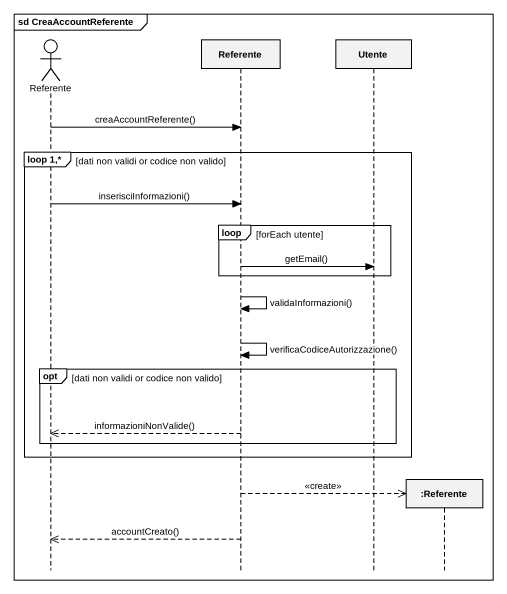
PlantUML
@startuml
mainframe sd CreaAccountReferente
hide footbox
actor Referente
participant "Referente" as Referente_2
participant Utente
participant ":Referente" as Referente_3

Referente -> Referente_2 : creaAccountReferente()
group loop 1,* [dati non validi or codice non valido]
  Referente -> Referente_2 : inserisciInformazioni()
  loop forEach utente
    Referente_2 -> Utente : getEmail()
  end
  Referente_2 -> Referente_2 : validaInformazioni()
  Referente_2 -> Referente_2 : verificaCodiceAutorizzazione()
  opt dati non validi or codice non valido
    Referente_2 -->> Referente : informazioniNonValide()
  end
end
Referente_2 -->> Referente_3 ** : <<create>>
Referente_2 -->> Referente : accountCreato()
@enduml
